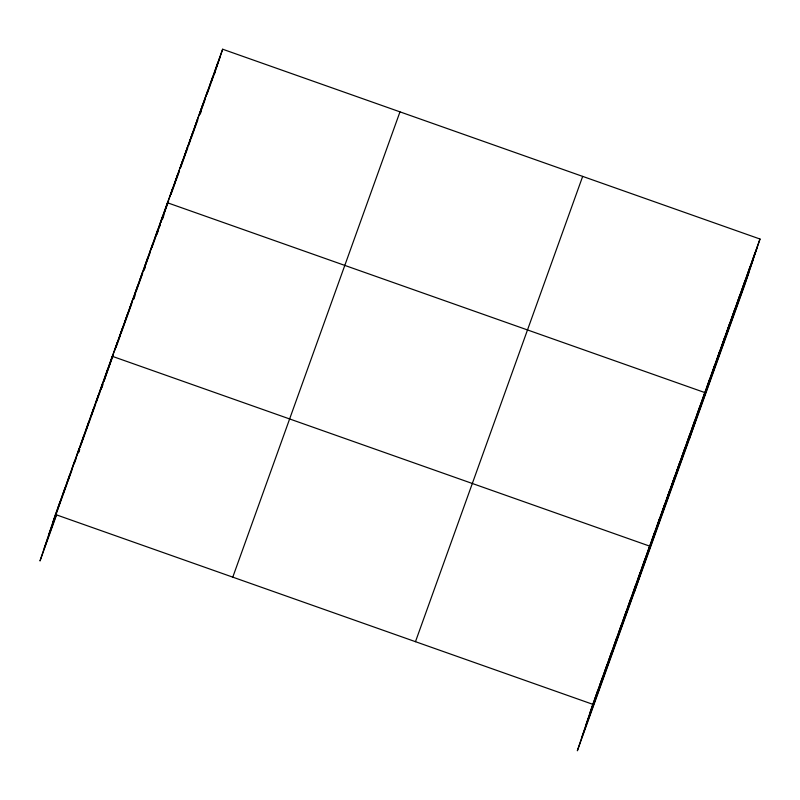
<?xml version="1.0" encoding="UTF-8"?>
<svg xmlns="http://www.w3.org/2000/svg" width="800" height="800" viewBox="0 0 800 800"><rect width="100%" height="100%" fill="white"/><g stroke="black" fill="none" stroke-linecap="round" stroke-linejoin="round"><path stroke-width="1.2" d="M760 239.03L592.8 704.32L577.35 750.78L744.55 285.49L760 239.03L222.65 49.22L55.45 514.51L40 560.97L56.58 514.83M57.59 509.15L60.19 501.33M64.93 488.15L62.33 495.97L71.41 470.7M67.06 482.79L69.67 474.96M74.4 461.78L71.8 469.6L95.49 403.69M76.54 456.42L79.14 448.6M81.28 443.24L83.88 435.41M86.01 430.05L88.61 422.23M90.75 416.87L93.35 409.05M98.09 395.86L95.86 402.57L124.33 323.42M100.22 390.5L102.83 382.68M104.96 377.32L107.56 369.5M101.82 387.83L102.91 384.55M104 381.26L105.09 377.98L103.88 381.28M114.71 350.18L117.32 342.36M119.73 336.22L122.33 328.4M127.35 314.44L124.75 322.26L149.83 252.47M129.76 308.3L132.36 300.48M134.78 294.34L137.38 286.52M139.79 280.39L142.4 272.56M144.81 266.43L147.41 258.6M150.2 251.35L152.43 244.65M154.84 238.51L157.44 230.69M159.86 224.55L162.46 216.73M156.99 234.29L158.08 231M159.18 227.72L160.27 224.44M160.99 222.28L162.75 216.97M163.11 215.9L167.48 202.77L704.83 392.58L689.37 439.03M169.89 196.63L172.49 188.81M174.91 182.67L177.51 174.85M182.52 160.89L179.92 168.72L207.6 91.1M184.94 154.76L187.54 146.94M189.95 140.8L192.56 132.98M194.97 126.84L197.57 119.02M199.98 112.88L202.59 105.06M210.02 84.96L212.62 77.14M215.03 71.01L217.63 63.18M214.35 74.17L215.44 70.89M216.16 68.73L217.93 63.42M218.28 62.36L222.65 49.22M594.94 698.96L597.54 691.14M599.68 685.78L602.28 677.95M604.41 672.59L607.01 664.77M609.15 659.41L611.75 651.59M613.89 646.23L616.49 638.4M618.62 633.04L621.23 625.22M623.36 619.86L625.96 612.04M628.1 606.68L630.7 598.85M632.84 593.49L635.44 585.67M637.57 580.31L640.18 572.49M642.31 567.13L644.91 559.3M634.2 592.58L649.65 546.12L112.3 356.31L105.46 376.89L110.06 364.09M652.06 539.99L654.67 532.16M657.08 526.03L659.68 518.2M662.1 512.07L664.7 504.25M667.11 498.11L669.71 490.29M672.13 484.15L674.73 476.33M677.14 470.19L679.75 462.37M682.16 456.23L684.76 448.41M687.18 442.27L689.78 434.45M692.19 428.32L694.79 420.49M697.21 414.36L699.81 406.54M707.24 386.44L709.84 378.62M712.25 372.48L714.86 364.66M717.27 358.52L719.87 350.7M722.29 344.56L724.89 336.74M727.3 330.61L729.9 322.78M732.32 316.65L734.92 308.82M737.33 302.69L739.94 294.87M742.35 288.73L744.95 280.91M747.37 274.77L749.97 266.95M752.38 260.81L754.98 252.99M52.85 522.34L61.93 497.07M150.24 251.3L179.5 169.88M205.42 97.76L220.05 57.05M48.61 535.08L58.09 508.72M58.48 507.62L62.82 495.53M63.22 494.44L67.56 482.35M67.95 481.25L72.3 469.17M74.27 463.68L76.24 458.18M78.22 452.69L79.4 449.39M80.19 447.2L86.11 430.72M86.51 429.62L90.85 417.53M91.25 416.44L95.59 404.35M95.98 403.25L100.33 391.17M100.72 390.07L102.69 384.58M110.47 362.93L113.4 354.79M115.91 347.81L120.51 335.01M120.92 333.85L125.1 322.21M125.52 321.05L130.12 308.26M130.54 307.09L131.79 303.6M133.46 298.95L135.55 293.13M135.97 291.97L142.66 273.36M143.91 269.87L145.17 266.38M145.58 265.22L150.18 252.42M151.85 247.77L155.62 237.3M156.03 236.14L160.21 224.5M162.3 218.69L165.23 210.55M165.65 209.38L168.57 201.24M171.08 194.26L175.68 181.47M176.1 180.3L179.44 171M180.7 167.51L185.29 154.71M185.71 153.55L187.8 147.73M188.64 145.41L190.73 139.59M191.15 138.43L197.83 119.81M200.76 111.67L205.36 98.88M207.03 94.22L210.79 83.75M211.21 82.59L215.81 69.8M44.24 548.22L56.48 514.16M78.59 452.64L79.77 449.35M133.69 299.29L134.95 295.8M144.14 270.21L145.4 266.72M162.53 219.03L163.79 215.54M200.15 114.34L201.41 110.85M232.78 577.15L399.98 111.86M415.48 641.68L582.67 176.4M590.2 712.14L757.4 246.85M585.96 724.89L753.16 259.6M581.59 738.03L748.79 272.74M55.45 514.51L592.8 704.32"/></g></svg>
